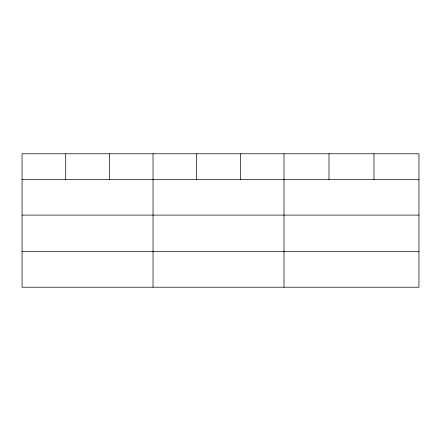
<?xml version="1.0" encoding="UTF-8"?>
<svg xmlns="http://www.w3.org/2000/svg" width="441" height="441" viewBox="0 0 441 441"><rect width="100%" height="100%" fill="white"/><g stroke="black" fill="none" stroke-linecap="round" stroke-linejoin="round"><path stroke-width="0.66" d="M418.95 215.087L418.95 153.793L22.05 153.793L22.05 287.207L418.95 287.207L418.95 215.087L22.05 215.087M22.05 179.564L418.95 179.564M22.05 251.684L418.95 251.684M373.968 153.793L373.968 179.564M328.986 153.793L328.986 179.564M284.004 153.793L284.004 287.207M240.345 153.793L240.345 179.564M196.686 153.793L196.686 179.564M153.027 153.793L153.027 287.207M109.368 153.793L109.368 179.564M65.709 153.793L65.709 179.564"/></g></svg>
